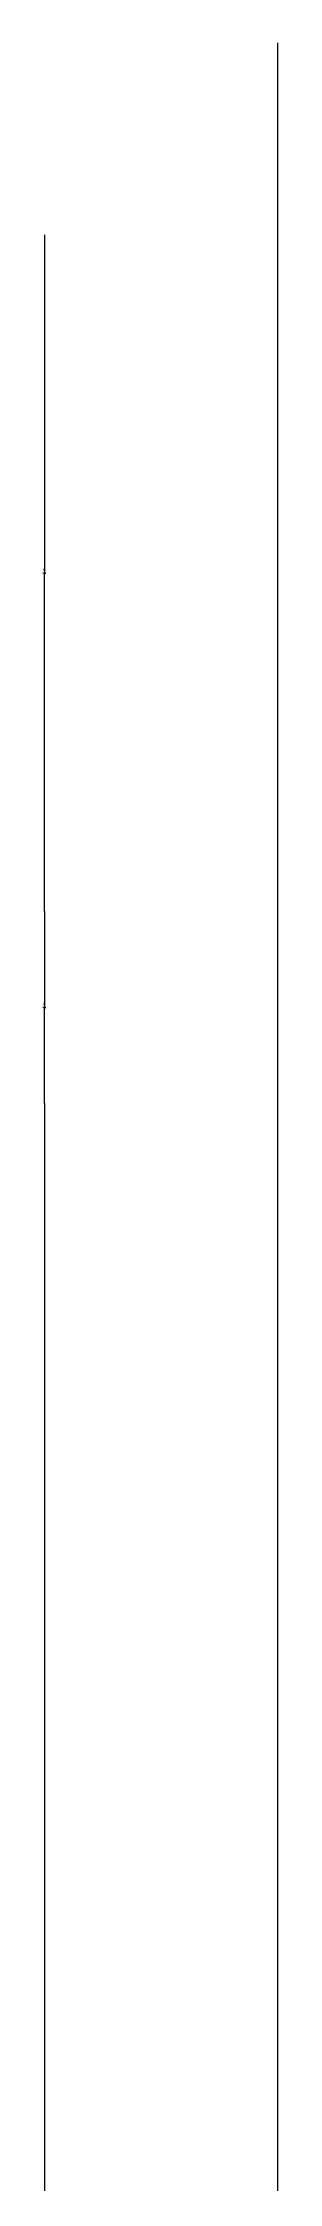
# Model space of a CAD drawing. Header units: metres. Extents: x 456 to 5370, y 49 to 3468.
# Drawn here: x 1347 to 1421, y 2453 to 3122 of the extents above; entities that cross this region are included whole.
import ezdxf

# ---------------------------------------------------------------- set-up
doc = ezdxf.new("R2010")
doc.units = ezdxf.units.M
doc.dimstyles.get("Standard").update_dxf_attribs({"dimtxt": 2.5, "dimasz": 2.5, "dimexe": 1.25, "dimexo": 0.625, "dimtad": 1, "dimcen": 2.5, "dimazin": 3, "dimtfac": 1, "dimtmove": 0, "dimatfit": 3})

# ---------------------------------------------------------------- blocks, each defined once
blk = doc.blocks.new('_CLOSEDFILLED')
at = {"color": 0, "linetype": 'BYBLOCK'}
blk.add_solid([(-1, 0.2), (0, 0), (-1, -0.2)], dxfattribs=at)
blk = doc.blocks.new('*D10')
for p, q in [((1420.4, 3121.51), (1420.4, 1659.51)), ((1420.15, 1659.51), (1419.9, 1659.51)), ((1420.4, 621.77), (1420.4, 1659.51)), ((1420.4, 1659.51), (1420.4, 1659.51)), ((1420.65, 1659.51), (1420.9, 1659.51))]:
    blk.add_line(p, q)
at = {"layer": 'Defpoints'}
for p in [(1420.4, 3121.51), (1420.4, 1659.51), (1420.4, 621.77)]:
    blk.add_point(p, dxfattribs=at)
at = {"xscale": 0.25, "yscale": 0.25}
blk.add_blockref('_CLOSEDFILLED', (1420.4, 1659.51), dxfattribs=at)
at = {"xscale": 0.25, "yscale": 0.25, "rotation": 180}
blk.add_blockref('_CLOSEDFILLED', (1420.4, 1659.51), dxfattribs=at)
at = {"insert": (1420.4, 1660.635), "char_height": 1, "attachment_point": 5}
blk.add_mtext('0', dxfattribs=at)
blk = doc.blocks.new('*D28')
for p, q in [((1347.47, 2790.17), (1347.47, 1659.51)), ((1347.22, 1659.51), (1346.97, 1659.51)), ((1347.47, 953.11), (1347.47, 1659.51)), ((1347.47, 1659.51), (1347.47, 1659.51)), ((1347.72, 1659.51), (1347.97, 1659.51))]:
    blk.add_line(p, q)
at = {"layer": 'Defpoints'}
for p in [(1347.47, 2790.17), (1347.47, 1659.51), (1347.47, 953.11)]:
    blk.add_point(p, dxfattribs=at)
at = {"xscale": 0.25, "yscale": 0.25}
blk.add_blockref('_CLOSEDFILLED', (1347.47, 1659.51), dxfattribs=at)
at = {"xscale": 0.25, "yscale": 0.25, "rotation": 180}
blk.add_blockref('_CLOSEDFILLED', (1347.47, 1659.51), dxfattribs=at)
at = {"insert": (1347.47, 1660.635), "char_height": 1, "attachment_point": 5}
blk.add_mtext('0', dxfattribs=at)
blk = doc.blocks.new('*D29')
for p, q in [((1347.47, 2850.17), (1347.47, 2820.17)), ((1347.22, 2820.17), (1346.97, 2820.17)), ((1347.47, 2790.17), (1347.47, 2820.17)), ((1347.47, 2820.17), (1347.47, 2820.17)), ((1347.72, 2820.17), (1347.97, 2820.17))]:
    blk.add_line(p, q)
at = {"layer": 'Defpoints'}
for p in [(1347.47, 2850.17), (1347.47, 2820.17), (1347.47, 2790.17)]:
    blk.add_point(p, dxfattribs=at)
at = {"xscale": 0.25, "yscale": 0.25}
blk.add_blockref('_CLOSEDFILLED', (1347.47, 2820.17), dxfattribs=at)
at = {"xscale": 0.25, "yscale": 0.25, "rotation": 180}
blk.add_blockref('_CLOSEDFILLED', (1347.47, 2820.17), dxfattribs=at)
at = {"insert": (1347.47, 2821.295), "char_height": 1, "attachment_point": 5}
blk.add_mtext('0', dxfattribs=at)
blk = doc.blocks.new('*D30')
for p, q in [((1347.47, 3061.51), (1347.47, 2955.84)), ((1347.22, 2955.84), (1346.97, 2955.84)), ((1347.47, 2850.17), (1347.47, 2955.84)), ((1347.47, 2955.84), (1347.47, 2955.84)), ((1347.72, 2955.84), (1347.97, 2955.84))]:
    blk.add_line(p, q)
at = {"layer": 'Defpoints'}
for p in [(1347.47, 3061.51), (1347.47, 2955.84), (1347.47, 2850.17)]:
    blk.add_point(p, dxfattribs=at)
at = {"xscale": 0.25, "yscale": 0.25}
blk.add_blockref('_CLOSEDFILLED', (1347.47, 2955.84), dxfattribs=at)
at = {"xscale": 0.25, "yscale": 0.25, "rotation": 180}
blk.add_blockref('_CLOSEDFILLED', (1347.47, 2955.84), dxfattribs=at)
at = {"insert": (1347.47, 2956.965), "char_height": 1, "attachment_point": 5}
blk.add_mtext('0', dxfattribs=at)

msp = doc.modelspace()

# ---------------------------------------------------------------- dimensions: what is measured, and where the dimension line sits
for base, p1, p2, picture, middle in [((1420.4, 1659.51), (1420.4, 3121.51, 1699.61), (1420.4, 621.77, 1699.61), '*D10', (1420.4, 1660.635)), ((1347.47, 2955.84), (1347.47, 2850.17, 1699.61), (1347.47, 3061.51, 1699.61), '*D30', (1347.47, 2956.965)), ((1347.47, 2820.17), (1347.47, 2790.17, 1699.61), (1347.47, 2850.17, 1699.61), '*D29', (1347.47, 2821.295)), ((1347.47, 1659.51), (1347.47, 953.11, 1699.61), (1347.47, 2790.17, 1699.61), '*D28', (1347.47, 1660.635))]:
    dim = msp.add_linear_dim(base=base, p1=p1, p2=p2, dimstyle='Standard')
    dim.commit()
    dim.dimension.update_dxf_attribs({"geometry": picture, "text_midpoint": middle})

doc.saveas('drawing.dxf')
